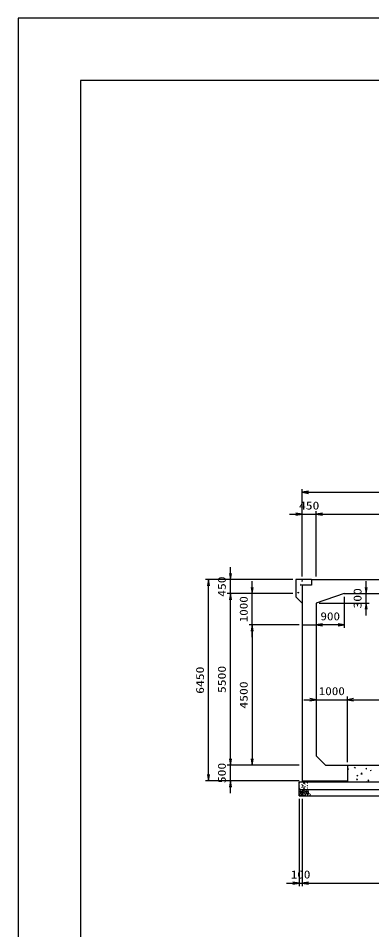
# Model space of a CAD drawing. Units: millimetres at full size. Extents: x 0 to 84100, y 0 to 59400.
# Drawn here: x 0 to 11332, y 30173 to 59400 of the extents above; entities that cross this region are included whole.
import ezdxf
from ezdxf.enums import TextEntityAlignment as Align

# ---------------------------------------------------------------- set-up
doc = ezdxf.new("R2010")
doc.units = ezdxf.units.MM
for name, color, linetype, lineweight in [('D-DCR-HCHn', 4, 'Continuous', 9), ('D-STR-DIM', 7, 'Continuous', 25), ('D-STR-STRn', 1, 'Continuous', 25), ('D-TTL', 2, 'Continuous', 25)]:
    doc.layers.add(name, color=color, linetype=linetype, lineweight=lineweight)
doc.styles.add('ＭＳ ゴシック', font='')
doc.styles.get('ＭＳ ゴシック').set_extended_font_data('MS Gothic')

# ---------------------------------------------------------------- blocks, each defined once
blk = doc.blocks.new('open_arrow')
at = {"color": 0, "linetype": 'Continuous', "lineweight": -2}
blk.add_lwpolyline([(7.5, 1.25), (0, 0), (7.5, -1.25)], dxfattribs=at)

msp = doc.modelspace()

# ---------------------------------------------------------------- linework, layer by layer
at = {"layer": 'D-DCR-HCHn'}
for p, q in [((9041.896, 41220.41), (9072.26, 41217.754)), ((9042.072, 41220.437), (9066.563, 41249.623)), ((9072.497, 41217.141), (9066.623, 41248.984)), ((9079.505, 41355.125), (9104.774, 41338.081)), ((9079.524, 41355.198), (9115.094, 41368.852)), ((9104.809, 41338.12), (9115.109, 41368.818)), ((8955.901, 40986.75), (8981.17, 40969.705)), ((8955.921, 40986.821), (8991.49, 41000.475)), ((8981.204, 40969.744), (8991.504, 41000.442)), ((10772.81, 35361.711), (10797.3, 35390.897)), ((10803.038, 35359.51), (10797.165, 35391.352)), ((10550, 35322.945), (10583.109, 35335.655)), ((10550, 35320.409), (10572.797, 35305.032)), ((10572.764, 35305.006), (10583.064, 35335.704)), ((10772.911, 35361.739), (10803.275, 35359.082)), ((10850.757, 35117.546), (10876.026, 35100.502)), ((10850.769, 35117.47), (10886.339, 35131.124)), ((10875.992, 35100.476), (10886.293, 35131.174)), ((10977.647, 35166.304), (11022.826, 35159.297)), ((10977.729, 35166.094), (11017.296, 35207.331)), ((11022.888, 35159.175), (11017.275, 35207.42)), ((11137.179, 35329.832), (11161.669, 35359.019)), ((11137.279, 35329.861), (11167.643, 35327.204)), ((11167.406, 35327.629), (11161.532, 35359.472)), ((11277.59, 35281.391), (11302.859, 35264.347)), ((11277.602, 35281.316), (11313.172, 35294.969)), ((11302.825, 35264.322), (11313.126, 35295.02)), ((10843.297, 34979.597), (10867.787, 35008.783)), ((10843.396, 34979.625), (10873.76, 34976.969)), ((10873.521, 34977.396), (10867.647, 35009.239)), ((11172.394, 34920), (11189.568, 34926.593)), ((11187.292, 34920), (11189.521, 34926.644)), ((11207.666, 34947.719), (11232.156, 34976.905)), ((11207.764, 34947.747), (11238.128, 34945.091)), ((11237.889, 34945.515), (11232.015, 34977.358))]:
    msp.add_line(p, q, dxfattribs=at)
for points in [[(9007.281, 34603.808), (9000.346, 34583.005), (9009.592, 34569.136), (9032.707, 34566.824), (9048.488, 34573.599), (9041.952, 34589.939), (9046.575, 34599.185), (9037.33, 34608.431), (9023.461, 34613.053)], [(9051.155, 34527.009), (9068.277, 34552.692), (9066.137, 34559.112), (9042.594, 34565.533), (9021.192, 34563.393), (9006.21, 34550.551), (9004.07, 34535.57), (9006.21, 34520.588), (9023.332, 34516.308)], [(9059.716, 34473.503), (9074.698, 34479.924), (9078.978, 34501.326), (9070.417, 34516.308), (9055.435, 34520.588), (9036.173, 34518.448), (9014.771, 34509.887), (9004.07, 34497.045), (9004.07, 34482.064), (9010.49, 34473.503), (9036.173, 34475.643)], [(9051.198, 34661.594), (9030.395, 34666.217), (9011.904, 34656.971), (9009.592, 34636.168), (9014.215, 34619.988), (9037.33, 34613.053), (9053.51, 34613.053), (9060.444, 34624.611), (9060.444, 34650.037)], [(9069.69, 34663.906), (9062.756, 34643.102), (9065.067, 34619.988), (9048.887, 34594.562), (9069.69, 34583.005), (9092.805, 34594.562), (9106.673, 34613.053), (9111.296, 34643.102), (9106.673, 34659.283), (9092.805, 34666.217)], [(9074.313, 34583.005), (9062.756, 34573.759), (9067.379, 34566.824), (9083.559, 34566.824), (9090.493, 34569.136), (9095.116, 34578.382), (9088.182, 34585.316)], [(9111.082, 34527.009), (9121.783, 34552.692), (9113.222, 34563.393), (9087.539, 34563.393), (9076.838, 34559.112), (9066.137, 34544.131), (9066.137, 34531.289), (9076.838, 34514.167), (9089.679, 34512.027)], [(9106.801, 34479.924), (9106.801, 34505.606), (9096.1, 34512.027), (9085.399, 34505.606), (9083.259, 34490.625), (9085.399, 34477.783), (9100.381, 34473.503)], [(9108.985, 34608.431), (9097.427, 34580.693), (9106.673, 34569.136), (9134.411, 34569.136), (9145.968, 34573.759), (9157.525, 34589.939), (9157.525, 34603.808), (9145.968, 34622.299), (9132.099, 34624.611)], [(9147.466, 34475.643), (9153.886, 34494.905), (9151.746, 34516.308), (9166.728, 34539.85), (9147.466, 34550.551), (9126.063, 34539.85), (9113.222, 34522.728), (9108.941, 34494.905), (9113.222, 34479.924), (9126.063, 34473.503)], [(9143.185, 34550.551), (9153.886, 34559.112), (9149.606, 34565.533), (9134.624, 34565.533), (9128.204, 34563.393), (9123.923, 34554.832), (9130.344, 34548.411)], [(9164.588, 34477.783), (9183.85, 34473.503), (9200.972, 34482.064), (9203.112, 34501.326), (9200.968, 34524.878), (9177.429, 34532.327), (9162.447, 34528.603), (9156.027, 34512.027), (9156.027, 34488.484)], [(9213.203, 34529.533), (9177.829, 34536.129), (9162.782, 34548.266), (9158.03, 34567.263), (9172.713, 34581.629), (9201.323, 34589.69), (9222.97, 34576.761), (9236.961, 34559.347), (9233.002, 34541.67)], [(9173.447, 34586.214), (9160.689, 34590.569), (9159.425, 34618.678), (9172.512, 34647.359), (9189.448, 34663.536), (9221.403, 34657.032), (9224.133, 34621.913), (9213.816, 34609.876), (9185.739, 34594.301)], [(9204.798, 34595.711), (9206.454, 34589.566), (9212.011, 34585.193), (9224.19, 34583.302), (9235.305, 34589.802), (9245.592, 34599.138), (9254.858, 34607.333), (9254.635, 34613.462), (9248.736, 34618.875), (9234.203, 34620.356), (9221.47, 34614.383), (9212.011, 34605.165), (9207.281, 34600.556)], [(9212.352, 34523.637), (9227.306, 34532.556), (9253.44, 34532.292), (9274.93, 34513.525), (9278.643, 34484.899), (9264.853, 34474.245), (9228.098, 34471.871), (9211.731, 34481.633), (9207.172, 34504.06)], [(9232.012, 34629.601), (9225.964, 34635.086), (9224.897, 34640.792), (9228.414, 34653.305), (9238.71, 34667.61), (9261.004, 34666.105), (9282.571, 34655.811), (9297.195, 34635.597), (9295.021, 34622.456), (9288.02, 34615.716), (9276.769, 34613.215), (9260.511, 34617.483), (9239.289, 34624.481)], [(9293.372, 34561.832), (9298.688, 34566.874), (9305.476, 34575.68), (9307.145, 34583.275), (9303.144, 34597.685), (9289.088, 34608.67), (9268.907, 34607.89), (9241.698, 34593.001), (9232.086, 34580.757), (9235.152, 34566.784), (9244.778, 34560.04), (9253.599, 34559.145), (9267.363, 34559.524), (9280.808, 34561.002)], [(9249.971, 34535.265), (9254.183, 34538.446), (9257.686, 34543.505), (9257.81, 34550.431), (9253.414, 34556.067), (9245.769, 34557.977), (9239.356, 34556.179), (9237.704, 34550.442), (9236.896, 34544.835), (9237.881, 34537.456), (9243.975, 34534.127)], [(9277.597, 34520.331), (9267.895, 34525.079), (9260.89, 34533.822), (9260.719, 34545.084), (9264.942, 34555.627), (9280.189, 34557.625), (9295.054, 34558.018), (9309.481, 34552.512), (9311.849, 34543.273), (9299.54, 34532.195), (9284.555, 34523.15)], [(9309.972, 34472.493), (9294.837, 34474.274), (9284.866, 34479.787), (9280.835, 34492.722), (9280.945, 34504.963), (9290.172, 34521.678), (9308.242, 34532.822), (9335.731, 34528.403), (9357.453, 34520.334), (9362.643, 34496.125), (9358.03, 34478.257), (9336.884, 34472.877)]]:
    msp.add_lwpolyline(points, close=True, dxfattribs=at)
msp.add_lwpolyline([(9143.432, 34668.547), (9126.093, 34666.446), (9114.258, 34658.701), (9114.626, 34639.819), (9120.514, 34626.087), (9135.025, 34626.185), (9155.107, 34629.153), (9164.799, 34643.689), (9174.082, 34653.492), (9176.884, 34664.345), (9164.099, 34668.547), (9143.082, 34668.547)], dxfattribs=at)
for centre, radius in [((9016.091, 34786.145), 4.5), ((9017.803, 34884.121), 4.5), ((9093.437, 34827.541), 4.5), ((9125.004, 34786.145), 11.25), ((9159.996, 34875.045), 11.25), ((9191.563, 34851.359), 4.5), ((9267.197, 34795.221), 4.5), ((9268.909, 34875.045), 4.5), ((9017.803, 34705.879), 4.5), ((9093.437, 34738.641), 4.5), ((9159.996, 34714.955), 11.25), ((9191.563, 34762.459), 4.5), ((9268.909, 34714.955), 4.5)]:
    msp.add_circle(centre, radius, dxfattribs=at)
at = {"layer": 'D-STR-DIM'}
for p, q in [((9100, 41500), (9100, 44300)), ((9100, 44200), (23000, 44200)), ((9100, 41500), (9100, 43600)), ((9550, 41500), (9550, 43600)), ((9550, 41500), (9550, 43600)), ((8700, 43500), (9950, 43500)), ((9550, 43500), (22550, 43500)), ((6800, 40550), (6800, 41800)), ((8800, 41400), (6000, 41400)), ((6100, 34950), (6100, 41400)), ((8800, 41400), (6700, 41400)), ((7500, 39550), (7500, 41350)), ((11150, 40250), (11150, 41350)), ((8800, 40950), (6700, 40950)), ((8800, 40950), (6700, 40950)), ((6800, 35450), (6800, 40950)), ((8800, 40950), (7400, 40950)), ((10550, 40950), (11250, 40950)), ((9650, 40650), (11250, 40650)), ((10450, 40850), (10450, 39850)), ((9550, 40550), (9550, 39850)), ((9000, 39950), (7400, 39950)), ((9000, 39950), (7400, 39950)), ((7500, 39950), (7500, 35450)), ((10450, 39950), (9550, 39950)), ((9150, 37550), (10950, 37550)), ((10550, 35550), (10550, 37650)), ((10550, 35550), (10550, 37650)), ((10550, 37550), (21550, 37550)), ((6800, 34550), (6800, 35850)), ((9000, 35450), (6700, 35450)), ((9000, 35450), (6700, 35450)), ((9000, 35450), (7400, 35450)), ((9000, 34950), (6000, 34950)), ((9000, 34950), (6700, 34950)), ((9000, 34370), (9000, 31570)), ((9100, 34370), (9100, 31570)), ((9100, 34370), (9100, 31570)), ((8600, 31670), (9500, 31670)), ((9100, 31670), (23000, 31670))]:
    msp.add_line(p, q, dxfattribs=at)
at = {"layer": 'D-STR-STRn'}
for p, q in [((8900, 41400), (8900, 40850)), ((9405, 41400), (8900, 41400)), ((9100, 41220), (9100, 34950)), ((9405, 41220), (9100, 41220)), ((9405, 41400), (22695, 41400)), ((9405, 41400), (9405, 41220)), ((10450, 40950), (9550, 40650)), ((10450, 40950), (21650, 40950)), ((8900, 40850), (9100, 40650)), ((9550, 40650), (9550, 35750)), ((9100, 39950), (9550, 39950)), ((9550, 35750), (9850, 35450)), ((9850, 35450), (22250, 35450)), ((10550, 35450), (10550, 34920)), ((9000, 34920), (23100, 34920)), ((9000, 34470), (9000, 34920)), ((9100, 34950), (10550, 34950)), ((9100, 34950), (9100, 34920)), ((9000, 34670), (23100, 34670)), ((9000, 34470), (23100, 34470))]:
    msp.add_line(p, q, dxfattribs=at)
at = {"layer": 'D-TTL'}
for points in [[(0, 0), (84100, 0), (84100, 59400), (0, 59400)], [(2000, 2000), (82100, 2000), (82100, 57400), (2000, 57400)]]:
    msp.add_lwpolyline(points, close=True, dxfattribs=at)

# ---------------------------------------------------------------- block references
at = {"layer": 'D-STR-DIM', "xscale": 26.7, "yscale": 26.7}
for p in [(9100, 44200), (9550, 43500), (9550, 43500), (9550, 39950), (10550, 37550), (10550, 37550), (9100, 31670), (9100, 31670)]:
    msp.add_blockref('open_arrow', p, dxfattribs=at)
for p, rotation in [((9100, 43500), 180), ((6800, 41400), 90), ((6100, 41400), 270), ((6800, 40950), 270), ((6800, 40950), 270), ((7500, 40950), 90), ((11150, 40950), 90), ((11150, 40650), 270), ((7500, 39950), 270), ((7500, 39950), 270), ((10450, 39950), 180), ((9550, 37550), 180), ((6800, 35450), 90), ((6800, 35450), 90), ((7500, 35450), 90), ((6100, 34950), 90), ((6800, 34950), 270), ((9000, 31670), 180)]:
    msp.add_blockref('open_arrow', p, dxfattribs=dict(at, rotation=rotation))

# ---------------------------------------------------------------- texts
at = {"layer": 'D-STR-DIM', "style": 'ＭＳ ゴシック'}
for s, width, p in [('450', 1.25, (9325, 43775)), ('900', 1.2, (10000, 40225)), ('1000', 1.2, (10050, 37825)), ('100', 1.2, (9050, 31945))]:
    msp.add_text(s, height=256.6, dxfattribs=dict(at, width=width)).set_placement(p, align=Align.MIDDLE_CENTER)
for s, width, p in [('450', 1.25, (6525, 41175)), ('300', 1.25, (10875, 40800)), ('1000', 1.2, (7225, 40450)), ('6450', 1.25, (5825, 38175)), ('5500', 1.25, (6525, 38200)), ('4500', 1.25, (7225, 37700)), ('500', 1.25, (6525, 35200))]:
    msp.add_text(s, height=256.6, rotation=90, dxfattribs=dict(at, width=width)).set_placement(p, align=Align.MIDDLE_CENTER)

doc.saveas('drawing.dxf')
